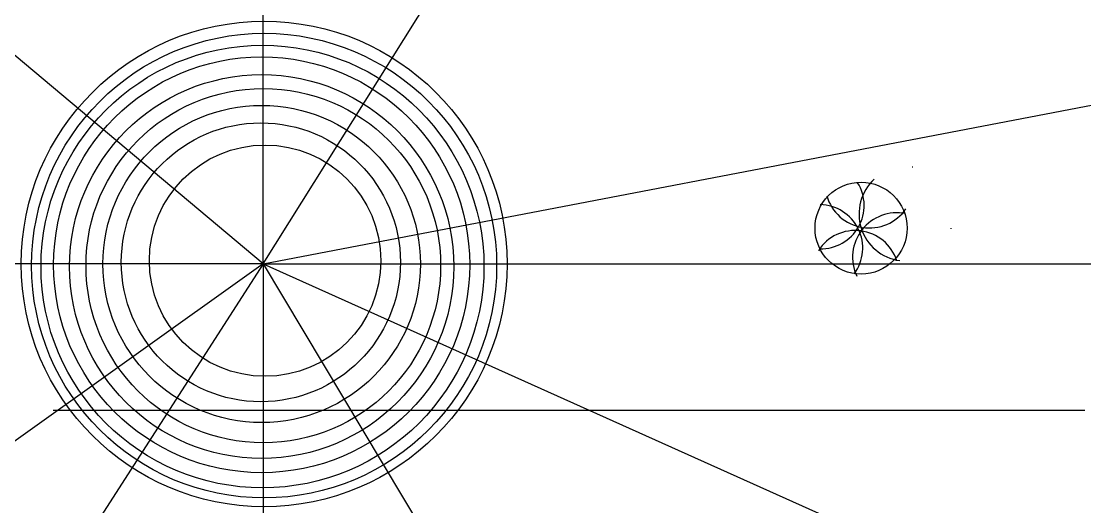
# Model space of a CAD drawing. Header units: millimetres. Extents: x 10 to 113, y 0 to 48.
import ezdxf

# ---------------------------------------------------------------- set-up
doc = ezdxf.new("R2010")
doc.units = ezdxf.units.MM
doc.header["$MEASUREMENT"] = 0

msp = doc.modelspace()

# ---------------------------------------------------------------- linework, layer by layer
msp.add_line((12.86, 9.77), (112.86, 9.77))
for direction in [(0, 1), (0.530385, 0.847757), (-0.766025, 0.64281), (0.982042, 0.188663), (-1, 0), (-0.814011, -0.580849), (-0.541145, -0.840929), (1, 0), (0.912268, -0.409593), (0, -1), (0.51284, -0.858484)]:
    msp.add_ray((33.23, 23.96), direction)
for centre, radius in [((33.31, 23.96), 23.55), ((33.31, 23.8), 22.54), ((33.15, 23.71), 21.47), ((33.07, 23.88), 20.17), ((33.07, 23.71), 18.62), ((33.23, 23.8), 17.19), ((33.07, 23.96), 15.39), ((32.99, 24.12), 13.53), ((33.4, 24.28), 11.22), ((91.18, 27.44), 4.46)]:
    msp.add_circle(centre, radius)
for centre, radius, start, end in [((95.56, 28.82), 4.58, 82.0027, 82.7395), ((95.56, 28.82), 4.58, 132.7977, 262.0027), ((87.28, 29.63), 4.2, 268.8972, 31.8648), ((91.99, 31.74), 4.29, 195.6272, 325.7401), ((87.12, 25.5), 4.22, 323.5968, 88.8531), ((94.67, 24.61), 4.32, 78.8953, 205.1225), ((90.61, 22.98), 4.23, 17.7278, 147.5551), ((95.56, 28.82), 4.58, 341.5824, 342.5418)]:
    msp.add_arc(centre, radius, start, end)

doc.saveas('drawing.dxf')
